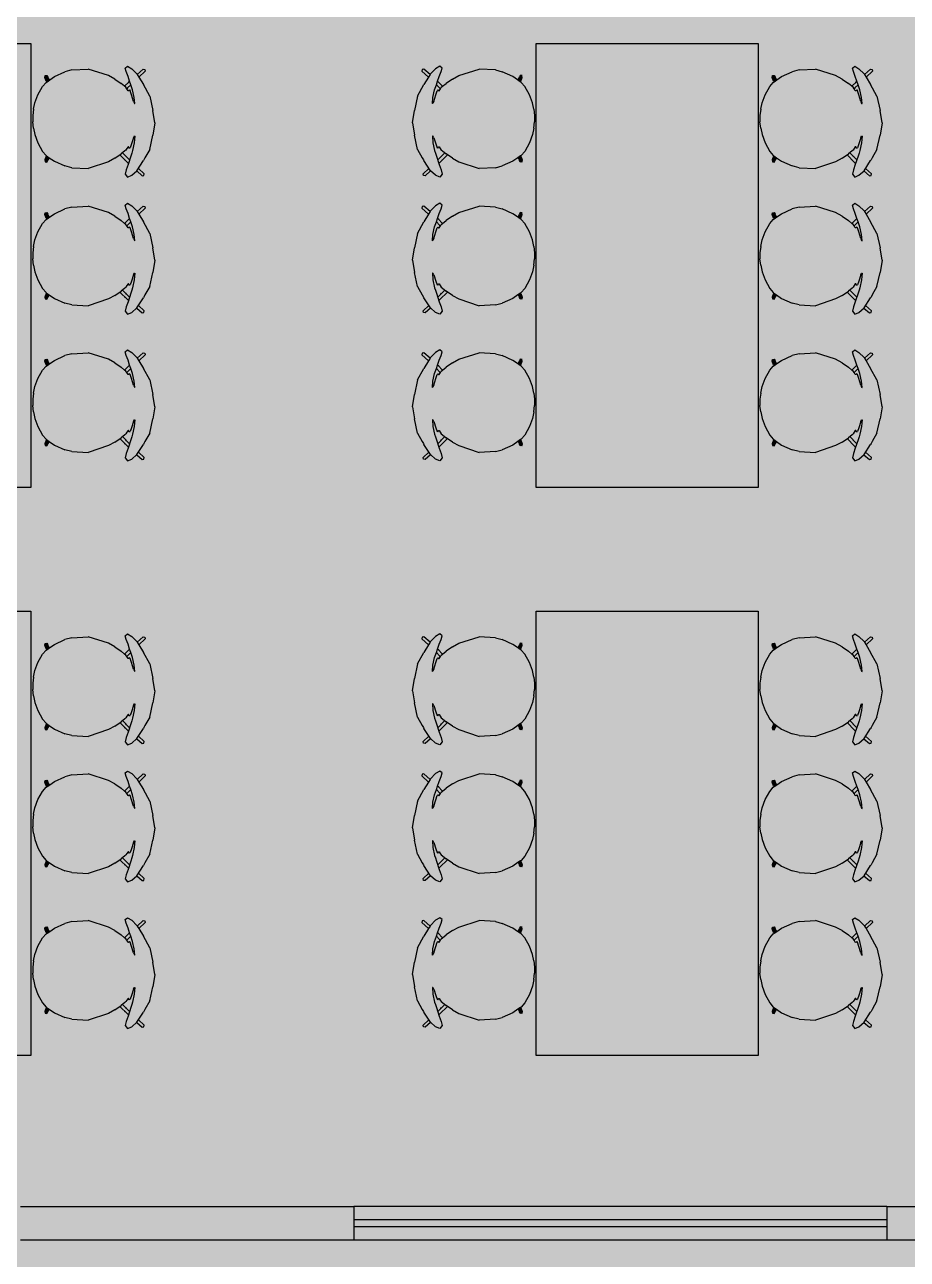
# Model space of a CAD drawing. Header units: centimetres. Extents: x 0 to 1099704, y -139216 to 99734.
# Drawn here: x 907312 to 907709, y 9868 to 10425 of the extents above; entities that cross this region are included whole.
import ezdxf

# ---------------------------------------------------------------- set-up
doc = ezdxf.new("R2010")
doc.units = ezdxf.units.CM
doc.header["$LTSCALE"] = 4
for name, color, linetype in [('0.2', 2, 'Continuous'), ('0.4', 4, 'Continuous'), ('0.6', 6, 'Continuous'), ('AIT-AUX-03', 2, 'Continuous'), ('AIT-LAY-HTC', 254, 'Continuous'), ('AIT-LAY-MOB', 2, 'Continuous')]:
    doc.layers.add(name, color=color, linetype=linetype)

# ---------------------------------------------------------------- blocks, each defined once
blk = doc.blocks.new('TDS-190MTOP')
at = {"layer": 'AIT-LAY-HTC'}
blk.add_hatch(color=256, dxfattribs=at).paths.add_polyline_path([(-190, 94.93), (-190, 0), (0, 0), (0, 94.93)])
at = {"linetype": 'Continuous'}
for p, q in [((-190, 0), (-190, 94.93)), ((-190, 94.93), (0, 94.93)), ((0, 94.93), (0, 0)), ((0, 0), (-190, 0))]:
    blk.add_line(p, q, dxfattribs=at)
blk = doc.blocks.new('cadeira formiga')
at = {"layer": 'AIT-LAY-HTC'}
h = blk.add_hatch(color=7, dxfattribs=at)
h.set_gradient(color1=(255, 255, 255), color2=(237, 228, 202), rotation=45, tint=1, name='INVSPHERICAL')
h.paths.add_polyline_path([(0.1474, -0.2145), (0.179, -0.2231), (0.254, -0.2276), (0.3464, -0.1978), (0.3759, -0.1815), (0.4048, -0.1618), (0.4209, -0.1485), (0.4266, -0.1439), (0.4307, -0.1372), (0.4364, -0.128), (0.4387, -0.1274), (0.4429, -0.1316), (0.4464, -0.1282), (0.4519, -0.1093), (0.4615, -0.0792), (0.4655, -0.0698), (0.4673, -0.069), (0.4648, -0.0975), (0.4573, -0.132), (0.4491, -0.1556), (0.4438, -0.1711), (0.4362, -0.1931), (0.4276, -0.2154), (0.4232, -0.2319), (0.4336, -0.2405), (0.453, -0.2287), (0.4769, -0.2053), (0.4785, -0.2025), (0.4859, -0.1904), (0.5068, -0.1559), (0.5358, -0.1029), (0.5499, -0.0367), (0.5591, 0.0197), (0.5499, 0.0758), (0.5358, 0.1407), (0.514, 0.1793), (0.5087, 0.1888), (0.5068, 0.1921), (0.4769, 0.2388), (0.453, 0.2595), (0.4336, 0.2677), (0.4232, 0.2537), (0.4276, 0.2346), (0.4362, 0.2102), (0.4489, 0.1716), (0.4536, 0.1574), (0.4573, 0.1461), (0.4648, 0.1101), (0.4673, 0.0795), (0.4655, 0.0791), (0.4615, 0.0874), (0.4519, 0.116), (0.4464, 0.1331), (0.4429, 0.1351), (0.4387, 0.1292), (0.4364, 0.1292), (0.4315, 0.1366), (0.4266, 0.144), (0.4217, 0.1479), (0.4048, 0.1616), (0.3759, 0.1814), (0.3464, 0.1979), (0.254, 0.2286), (0.179, 0.2246), (0.1474, 0.2164), (0.0989, 0.1951), (0.0759, 0.1791), (0.0635, 0.1705), (0.0608, 0.1686), (0.0448, 0.1497), (0.0234, 0.1109), (0.0097, 0.0731), (0.0031, 0.0433), (0, 0.0143), (0, -0.0143), (0.0031, -0.0431), (0.0097, -0.0726), (0.0234, -0.1097), (0.0448, -0.1476), (0.0608, -0.1663), (0.0653, -0.1694), (0.0775, -0.1779), (0.0989, -0.1928)])
h = blk.add_hatch(color=7, dxfattribs=at)
h.set_gradient(color1=(255, 255, 255), color2=(214, 214, 214), tint=1, name='INVSPHERICAL')
h.paths.add_polyline_path([(0.4431, 0.1892), (0.4379, 0.2049), (0.4332, 0.2004), (0.3986, 0.1659), (0.4048, 0.1616), (0.4107, 0.1568)])
h.paths.add_polyline_path([(0.4761, 0.2394), (0.4769, 0.2388), (0.4839, 0.2278), (0.5101, 0.2523), (0.5088, 0.2602), (0.5008, 0.2616)])
h.paths.add_polyline_path([(0.4385, -0.1661), (0.4438, -0.1711), (0.4491, -0.1556), (0.4344, -0.1409), (0.4307, -0.1372), (0.4266, -0.1439), (0.4209, -0.1485), (0.4238, -0.1514)])
h.paths.add_polyline_path([(0.5061, -0.2272), (0.514, -0.2259), (0.5153, -0.218), (0.4859, -0.1904), (0.4785, -0.2025)])
h = blk.add_hatch(color=7, dxfattribs=at)
h.set_gradient(color1=(255, 255, 255), color2=(214, 214, 214), tint=1, name='INVSPHERICAL')
h.paths.add_polyline_path([(0.0733, 0.1819), (0.069, 0.1912), (0.0689, 0.1913), (0.0652, 0.1985), (0.0651, 0.1985), (0.0571, 0.1973), (0.0572, 0.1972), (0.0559, 0.1892), (0.0619, 0.1723), (0.0635, 0.1705), (0.0759, 0.1791)])
h = blk.add_hatch(color=7, dxfattribs=at)
h.set_gradient(color1=(255, 255, 255), color2=(214, 214, 214), tint=1, name='INVSPHERICAL')
h.paths.add_polyline_path([(0.0733, -0.1819), (0.0772, -0.1777), (0.0653, -0.1694), (0.0648, -0.1691), (0.0619, -0.1723), (0.0559, -0.1892), (0.0572, -0.1973), (0.0652, -0.1985), (0.0689, -0.1913), (0.069, -0.1912)])
for p, q in [((0.179, 0.2246), (0.254, 0.2286)), ((0.3464, 0.1979), (0.254, 0.2286)), ((0.4232, 0.2537), (0.4336, 0.2677)), ((0.4276, 0.2346), (0.4232, 0.2537)), ((0.4362, 0.2102), (0.4276, 0.2346)), ((0.4336, 0.2677), (0.453, 0.2595)), ((0.453, 0.2595), (0.4769, 0.2388)), ((0.4761, 0.2394), (0.5008, 0.2616)), ((0.4769, 0.2388), (0.5068, 0.1921)), ((0.4839, 0.2278), (0.5101, 0.2523)), ((0.5008, 0.2616), (0.5087, 0.2602)), ((0.5087, 0.2602), (0.5088, 0.2602)), ((0.5088, 0.2602), (0.5101, 0.2524)), ((0.5101, 0.2524), (0.5101, 0.2523)), ((0.0559, 0.1892), (0.0572, 0.1972)), ((0.0619, 0.1723), (0.0559, 0.1892)), ((0.0571, 0.1973), (0.0651, 0.1985)), ((0.0572, 0.1972), (0.0571, 0.1973)), ((0.0608, 0.1686), (0.0635, 0.1705)), ((0.0635, 0.1705), (0.0619, 0.1723)), ((0.0635, 0.1705), (0.0759, 0.1791)), ((0.0651, 0.1985), (0.0652, 0.1985)), ((0.0652, 0.1985), (0.0689, 0.1913)), ((0.0689, 0.1913), (0.069, 0.1912)), ((0.0733, 0.1819), (0.069, 0.1912)), ((0.0733, 0.1819), (0.0724, 0.1828)), ((0.0759, 0.1791), (0.0733, 0.1819)), ((0.0759, 0.1791), (0.0989, 0.1951)), ((0.0989, 0.1951), (0.1474, 0.2164)), ((0.179, 0.2246), (0.1474, 0.2164)), ((0.3759, 0.1814), (0.3464, 0.1979)), ((0.3759, 0.1814), (0.4048, 0.1616)), ((0.3986, 0.1659), (0.4332, 0.2004)), ((0.4107, 0.1568), (0.4431, 0.1892)), ((0.4209, 0.1879), (0.4238, 0.1908)), ((0.4291, 0.1752), (0.4255, 0.1716)), ((0.4332, 0.2004), (0.4379, 0.2049)), ((0.4489, 0.1716), (0.4362, 0.2102)), ((0.4536, 0.1574), (0.4489, 0.1716)), ((0.5087, 0.1888), (0.5068, 0.1921)), ((0.514, 0.1793), (0.5087, 0.1888)), ((0.5358, 0.1407), (0.514, 0.1793)), ((0.0234, 0.1109), (0.0448, 0.1497)), ((0.0448, 0.1497), (0.0608, 0.1686)), ((0.4217, 0.1479), (0.4048, 0.1616)), ((0.4266, 0.144), (0.4217, 0.1479)), ((0.4315, 0.1366), (0.4266, 0.144)), ((0.4364, 0.1292), (0.4315, 0.1366)), ((0.4387, 0.1292), (0.4364, 0.1292)), ((0.4429, 0.1351), (0.4387, 0.1292)), ((0.4429, 0.1351), (0.4464, 0.1331)), ((0.4519, 0.116), (0.4464, 0.1331)), ((0.4615, 0.0874), (0.4519, 0.116)), ((0.4573, 0.1461), (0.4536, 0.1574)), ((0.4648, 0.1101), (0.4573, 0.1461)), ((0.5358, 0.1407), (0.5499, 0.0758)), ((0.0031, 0.0433), (0.0097, 0.0731)), ((0.0097, 0.0731), (0.0234, 0.1109)), ((0.4615, 0.0874), (0.4655, 0.0791)), ((0.4673, 0.0795), (0.4648, 0.1101)), ((0.4655, 0.0791), (0.4673, 0.0795)), ((0.5591, 0.0197), (0.5499, 0.0758)), ((0.0031, 0.0433), (0, 0.0143)), ((0, -0.0143), (0, 0.0143)), ((0.5591, 0.0197), (0.5499, -0.0367)), ((0.0031, -0.0431), (0, -0.0143)), ((0.0031, -0.0431), (0.0097, -0.0726)), ((0.5358, -0.1029), (0.5499, -0.0367)), ((0.0097, -0.0726), (0.0234, -0.1097)), ((0.0234, -0.1097), (0.0448, -0.1476)), ((0.4519, -0.1093), (0.4464, -0.1282)), ((0.4615, -0.0792), (0.4519, -0.1093)), ((0.4648, -0.0975), (0.4573, -0.132)), ((0.4615, -0.0792), (0.4655, -0.0698)), ((0.4673, -0.069), (0.4648, -0.0975)), ((0.4655, -0.0698), (0.4673, -0.069)), ((0.5358, -0.1029), (0.5068, -0.1559)), ((0.0448, -0.1476), (0.0608, -0.1663)), ((0.0608, -0.1663), (0.0653, -0.1694)), ((0.0648, -0.1691), (0.0619, -0.1723)), ((0.0653, -0.1694), (0.0775, -0.1779)), ((0.3759, -0.1815), (0.4048, -0.1618)), ((0.4209, -0.1485), (0.4048, -0.1618)), ((0.4266, -0.1439), (0.4209, -0.1485)), ((0.4209, -0.1485), (0.4238, -0.1514)), ((0.4238, -0.1514), (0.4385, -0.1661)), ((0.4307, -0.1372), (0.4266, -0.1439)), ((0.4364, -0.128), (0.4307, -0.1372)), ((0.4344, -0.1409), (0.4307, -0.1372)), ((0.4344, -0.1409), (0.449, -0.1555)), ((0.4387, -0.1274), (0.4364, -0.128)), ((0.4385, -0.1661), (0.4438, -0.1711)), ((0.4429, -0.1316), (0.4387, -0.1274)), ((0.4429, -0.1316), (0.4464, -0.1282)), ((0.4491, -0.1556), (0.4438, -0.1711)), ((0.449, -0.1555), (0.4491, -0.1556)), ((0.4573, -0.132), (0.4491, -0.1556)), ((0.4859, -0.1904), (0.5068, -0.1559)), ((0.0619, -0.1723), (0.0559, -0.1892)), ((0.0559, -0.1892), (0.0572, -0.1972)), ((0.0572, -0.1972), (0.0571, -0.1973)), ((0.0571, -0.1973), (0.0651, -0.1985)), ((0.0651, -0.1985), (0.0652, -0.1985)), ((0.0652, -0.1985), (0.0689, -0.1913)), ((0.0689, -0.1913), (0.069, -0.1912)), ((0.0733, -0.1819), (0.069, -0.1912)), ((0.0733, -0.1819), (0.0724, -0.1828)), ((0.0772, -0.1777), (0.0733, -0.1819)), ((0.0775, -0.1779), (0.0989, -0.1928)), ((0.0989, -0.1928), (0.1474, -0.2145)), ((0.179, -0.2231), (0.1474, -0.2145)), ((0.179, -0.2231), (0.254, -0.2276)), ((0.3464, -0.1978), (0.254, -0.2276)), ((0.3759, -0.1815), (0.3464, -0.1978)), ((0.4276, -0.2154), (0.4232, -0.2319)), ((0.4362, -0.1931), (0.4276, -0.2154)), ((0.4438, -0.1711), (0.4362, -0.1931)), ((0.453, -0.2287), (0.4769, -0.2053)), ((0.4769, -0.2053), (0.4785, -0.2025)), ((0.4785, -0.2025), (0.4859, -0.1904)), ((0.4785, -0.2025), (0.5061, -0.2272)), ((0.4859, -0.1904), (0.5153, -0.218)), ((0.5061, -0.2272), (0.5139, -0.2259)), ((0.5139, -0.2259), (0.514, -0.2259)), ((0.514, -0.2259), (0.5153, -0.2181)), ((0.5153, -0.2181), (0.5153, -0.218)), ((0.4232, -0.2319), (0.4336, -0.2405)), ((0.4336, -0.2405), (0.453, -0.2287))]:
    blk.add_line(p, q)

msp = doc.modelspace()

# ---------------------------------------------------------------- hatches: boundary and pattern name
at = {"layer": '0.2', "true_color": 0x000000}
h = msp.add_hatch(color=18, dxfattribs=at)
h.dxf.hatch_style = 1
h.paths.add_polyline_path([(908915.235, 10792.013), (909057.735, 10792.013), (909057.735, 10807.013), (908900.235, 10807.013), (908750.235, 10807.013), (908750.235, 10792.013), (908900.235, 10792.013), (908900.235, 9892.013), (908830.235, 9892.013), (908830.235, 9877.013), (908915.235, 9877.013), (908977.735, 9877.013), (908977.735, 9892.013), (908915.235, 9892.013)])
h.paths.add_polyline_path([(908200.235, 10308.853), (908200.235, 10792.013), (908350.235, 10792.013), (908350.235, 10807.013), (908185.235, 10807.013), (908085.235, 10807.013), (908085.235, 10792.013), (908185.235, 10792.013), (908185.235, 9892.264), (908090.235, 9892.264), (908090.235, 9877.264), (908200.235, 9877.264), (908270.235, 9877.013), (908270.235, 9892.013), (908200.235, 9892.013)])
h.paths.add_polyline_path([(907850.235, 9892.264), (907700.235, 9892.264), (907700.235, 9877.264), (907850.235, 9877.264)])
h.paths.add_polyline_path([(907460.235, 9892.264), (907310.235, 9892.264), (907310.235, 9877.264), (907460.235, 9877.264)])
h.paths.add_polyline_path([(907785.235, 10807.013), (907485.235, 10807.013), (907485.235, 10792.013), (907785.235, 10792.013)])
at = {"layer": '0.4', "true_color": 0xf8f3ec}
h = msp.add_hatch(color=7, dxfattribs=at)
h.dxf.hatch_style = 1
h.paths.add_polyline_path([(917643.755, 6257.497), (917643.755, 15479.046), (896254.948, 15479.046), (896254.948, 6257.497)])

# ---------------------------------------------------------------- linework, layer by layer
at = {"layer": '0.2'}
for p, q in [((907700.235, 9892.264), (907460.235, 9892.264)), ((907700.235, 9886.264), (907460.235, 9886.264)), ((907460.235, 9883.264), (907700.235, 9883.264)), ((907460.235, 9877.264), (907700.235, 9877.264))]:
    msp.add_line(p, q, dxfattribs=at)
at = {"layer": '0.6'}
for p, q in [((907460.235, 9892.264), (907460.235, 9877.264)), ((907700.235, 9892.264), (907700.235, 9877.264))]:
    msp.add_line(p, q, dxfattribs=at)
for points in [[(907310.235, 9892.264), (907460.235, 9892.264)], [(907700.235, 9892.264), (907850.235, 9892.264)], [(907310.235, 9877.264), (907460.235, 9877.264)], [(907700.235, 9877.264), (907850.235, 9877.264)]]:
    msp.add_lwpolyline(points, dxfattribs=at)

# ---------------------------------------------------------------- block references
at = {"layer": 'AIT-AUX-03', "linetype": 'Continuous', "xscale": 1.052631578934469, "yscale": 1.052631578934469, "zscale": 1.052631578934469, "rotation": 90}
for p in [(907314.934, 10416.098, 0), (907642.346, 10416.098, 0), (907314.934, 10160.365, 0), (907642.346, 10160.365, 0)]:
    msp.add_blockref('TDS-190MTOP', p, dxfattribs=at)
at = {"layer": 'AIT-LAY-MOB', "ltscale": 3, "yscale": 98.307817861594, "zscale": 98.307817861594, "rotation": 180}
for p, xscale in [((907315.734, 10382.255), -98.307817861594), ((907541.618, 10382.255), 98.307817861594), ((907643.146, 10382.255), -98.307817861594), ((907315.734, 10320.494), -98.307817861594), ((907541.618, 10320.494), 98.307817861594), ((907643.146, 10320.494), -98.307817861594), ((907315.734, 10254.442), -98.307817861594), ((907541.618, 10254.442), 98.307817861594), ((907643.146, 10254.442), -98.307817861594), ((907315.734, 10126.523), -98.307817861594), ((907541.618, 10126.523), 98.307817861594), ((907643.146, 10126.523), -98.307817861594), ((907315.734, 10064.762), -98.307817861594), ((907541.618, 10064.762), 98.307817861594), ((907643.146, 10064.762), -98.307817861594), ((907315.734, 9998.709), -98.307817861594), ((907541.618, 9998.709), 98.307817861594), ((907643.146, 9998.709), -98.307817861594)]:
    msp.add_blockref('cadeira formiga', p, dxfattribs=dict(at, xscale=xscale))

doc.saveas('drawing.dxf')
